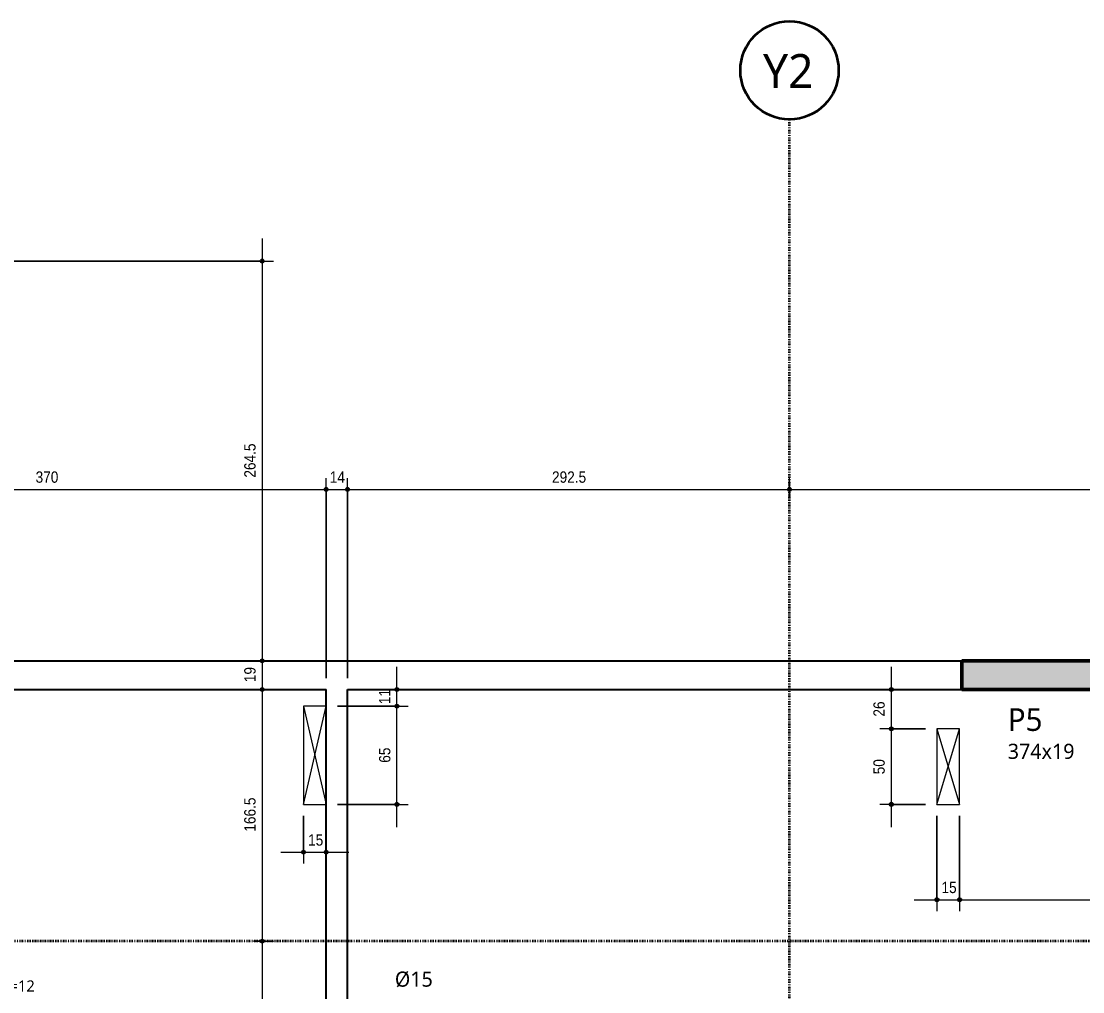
# Model space of a CAD drawing. Header units: centimetres. Extents: x -1475 to 26035, y -1239 to 84208.
# Drawn here: x 4783 to 5485, y 190 to 832 of the extents above; entities that cross this region are included whole.
import ezdxf

# ---------------------------------------------------------------- set-up
doc = ezdxf.new("R2010")
doc.units = ezdxf.units.CM
doc.linetypes.add('Dash dot', pattern=[1.5875, 0.635, -0.47625, 0, -0.47625])
for name, color, linetype, lineweight in [('A-ANNO-DIMS', 7, 'Continuous', 9), ('A-ANNO-DIMS-50', 7, 'Continuous', 9), ('A-FLOR', 7, 'Continuous', 9), ('A-FLOR-IDEN', 7, 'Continuous', 9), ('A-GENM-IDEN', 7, 'Continuous', 9), ('S-BEAM', 7, 'Continuous', 9), ('S-COLS', 7, 'Continuous', 9), ('S-COLS-IDEN', 7, 'Continuous', 9), ('S-GRID', 7, 'Continuous', 9), ('S-GRID-IDEN', 7, 'Continuous', 9)]:
    doc.layers.add(name, color=color, linetype=linetype, lineweight=lineweight)
doc.styles.add('Fira Sans', font='', dxfattribs={"width": 0.9, "height": 7.5})
doc.styles.add('Gadugi', font='gadugi.ttf', dxfattribs={"height": 15})
doc.styles.add('Gadugi_1', font='gadugi.ttf', dxfattribs={"height": 10})
doc.styles.add('Gadugi_3', font='gadugi.ttf', dxfattribs={"height": 7.5})
doc.styles.add('Gadugi_5', font='gadugi.ttf', dxfattribs={"height": 22.5})
doc.styles.get('Fira Sans').set_extended_font_data('Fira Sans')
doc.dimstyles.new('PED_R80_1_5mm_ACIMA_As_ESQ__R00', dxfattribs={"dimscale": 30.48, "dimtxt": 10.229846, "dimasz": 0.328084, "dimexe": 0.246063, "dimexo": 0.246063, "dimgap": 0.049213, "dimtad": 1, "dimdec": 1, "dimrnd": 0.5, "dimdsep": 46, "dimtxsty": 'Fira Sans', "dimblk1": 'DOTSMALL', "dimblk2": 'DOTSMALL', "dimsah": 1, "dimcen": 0.09, "dimdle": 0.492126, "dimazin": 0, "dimtfac": 1, "dimtdec": 4, "dimtix": 1, "dimtmove": 0, "dimatfit": 3, "dimfxl": 1, "dimtvp": 1, "dimtolj": 1, "dimtzin": 0, "dimarcsym": 2})

# ---------------------------------------------------------------- blocks, each defined once
blk = doc.blocks.new('Eixo - Y2-2173031-PL200 - FORMA DO DUPLEX INFERIOR')
at = {"layer": 'S-GRID-IDEN', "color": 40, "lineweight": 35, "true_color": 0xffc000}
blk.add_circle((0, 0), 0.65, dxfattribs=at)
blk = doc.blocks.new('DIMBLOCK45-PL200 - FORMA DO DUPLEX INFERIOR')
at = {"layer": 'A-ANNO-DIMS-50', "true_color": 0x000032}
h = blk.add_hatch(color=178, dxfattribs=at)
edge = h.paths.add_edge_path(flags=0)
edge.add_arc((4941.96, 673.75), 1.25, 0, 360)
h = blk.add_hatch(color=178, dxfattribs=at)
edge = h.paths.add_edge_path(flags=0)
edge.add_arc((4941.96, 409.25), 1.25, 0, 360)
at = {"layer": 'A-ANNO-DIMS-50', "color": 178, "true_color": 0x000032}
for p, q in [((4941.96, 688.75), (4941.96, 409.25)), ((4621.83, 673.75), (4949.46, 673.75)), ((4941.96, 673.75), (4621.83, 673.75)), ((4936.23, 409.25), (4949.46, 409.25)), ((4941.96, 409.25), (4936.23, 409.25))]:
    blk.add_line(p, q, dxfattribs=at)
for centre in [(4941.96, 673.75), (4941.96, 409.25)]:
    blk.add_circle(centre, 1.25, dxfattribs=at)
at = {"layer": 'A-ANNO-DIMS-50', "color": 0, "insert": (4930.07, 530.42), "char_height": 7.5, "width": 26.5976, "attachment_point": 1, "rotation": 90, "line_spacing_factor": 1.049215, "style": 'Fira Sans'}
blk.add_mtext('264.5', dxfattribs=at)
blk = doc.blocks.new('_DotSmall')
at = {"color": 0, "linetype": 'ByBlock', "const_width": 0.5}
blk.add_lwpolyline([(-0.0625, 0, 1), (0.0625, 0, 1)], format="xyb", close=True, dxfattribs=at)
blk = doc.blocks.new('DIMBLOCK46-PL200 - FORMA DO DUPLEX INFERIOR')
at = {"layer": 'A-ANNO-DIMS-50', "true_color": 0x000032}
h = blk.add_hatch(color=178, dxfattribs=at)
edge = h.paths.add_edge_path(flags=0)
edge.add_arc((4941.96, 409.25), 1.25, 0, 360)
h = blk.add_hatch(color=178, dxfattribs=at)
edge = h.paths.add_edge_path(flags=0)
edge.add_arc((4941.96, 390.25), 1.25, 0, 360)
at = {"layer": 'A-ANNO-DIMS-50', "color": 178, "true_color": 0x000032}
for p, q in [((4936.23, 409.25), (4949.46, 409.25)), ((4941.96, 409.25), (4936.23, 409.25)), ((4941.96, 409.25), (4941.96, 390.25)), ((4936.23, 390.25), (4949.46, 390.25)), ((4941.96, 390.25), (4936.23, 390.25))]:
    blk.add_line(p, q, dxfattribs=at)
for centre in [(4941.96, 409.25), (4941.96, 390.25)]:
    blk.add_circle(centre, 1.25, dxfattribs=at)
at = {"layer": 'A-ANNO-DIMS-50', "color": 0, "insert": (4930.07, 395.09), "char_height": 7.5, "width": 11.1741, "attachment_point": 1, "rotation": 90, "line_spacing_factor": 1.049215, "style": 'Fira Sans'}
blk.add_mtext('19', dxfattribs=at)
blk = doc.blocks.new('DIMBLOCK47-PL200 - FORMA DO DUPLEX INFERIOR')
at = {"layer": 'A-ANNO-DIMS-50', "true_color": 0x000032}
h = blk.add_hatch(color=178, dxfattribs=at)
edge = h.paths.add_edge_path(flags=0)
edge.add_arc((4941.96, 390.25), 1.25, 0, 360)
h = blk.add_hatch(color=178, dxfattribs=at)
edge = h.paths.add_edge_path(flags=0)
edge.add_arc((4941.96, 223.75), 1.25, 0, 360)
at = {"layer": 'A-ANNO-DIMS-50', "color": 178, "true_color": 0x000032}
for p, q in [((4936.23, 390.25), (4949.46, 390.25)), ((4941.96, 390.25), (4936.23, 390.25)), ((4941.96, 390.25), (4941.96, 223.75)), ((4936.23, 223.75), (4949.46, 223.75)), ((4941.96, 223.75), (4936.23, 223.75))]:
    blk.add_line(p, q, dxfattribs=at)
for centre in [(4941.96, 390.25), (4941.96, 223.75)]:
    blk.add_circle(centre, 1.25, dxfattribs=at)
at = {"layer": 'A-ANNO-DIMS-50', "color": 0, "insert": (4930.07, 296.18), "char_height": 7.5, "width": 25.9681, "attachment_point": 1, "rotation": 90, "line_spacing_factor": 1.049215, "style": 'Fira Sans'}
blk.add_mtext('166.5', dxfattribs=at)
blk = doc.blocks.new('DIMBLOCK48-PL200 - FORMA DO DUPLEX INFERIOR')
at = {"layer": 'A-ANNO-DIMS-50', "true_color": 0x000032}
h = blk.add_hatch(color=178, dxfattribs=at)
edge = h.paths.add_edge_path(flags=0)
edge.add_arc((4941.96, 223.75), 1.25, 0, 360)
h = blk.add_hatch(color=178, dxfattribs=at)
edge = h.paths.add_edge_path(flags=0)
edge.add_arc((4941.96, 13.75), 1.25, 0, 360)
at = {"layer": 'A-ANNO-DIMS-50', "color": 178, "true_color": 0x000032}
for p, q in [((4936.23, 223.75), (4949.46, 223.75)), ((4941.96, 223.75), (4936.23, 223.75)), ((4941.96, 223.75), (4941.96, 13.75)), ((4936.23, 13.75), (4949.46, 13.75)), ((4941.96, 13.75), (4936.23, 13.75))]:
    blk.add_line(p, q, dxfattribs=at)
for centre in [(4941.96, 223.75), (4941.96, 13.75)]:
    blk.add_circle(centre, 1.25, dxfattribs=at)
at = {"layer": 'A-ANNO-DIMS-50', "color": 0, "insert": (4930.07, 111.6), "char_height": 7.5, "width": 17.1547, "attachment_point": 1, "rotation": 90, "line_spacing_factor": 1.049215, "style": 'Fira Sans'}
blk.add_mtext('210', dxfattribs=at)
blk = doc.blocks.new('DIMBLOCK135-PL200 - FORMA DO DUPLEX INFERIOR')
at = {"layer": 'A-ANNO-DIMS-50', "true_color": 0x000032}
h = blk.add_hatch(color=178, dxfattribs=at)
edge = h.paths.add_edge_path(flags=0)
edge.add_arc((4614.33, 522.66), 1.25, 0, 360)
h = blk.add_hatch(color=178, dxfattribs=at)
edge = h.paths.add_edge_path(flags=0)
edge.add_arc((4984.33, 522.66), 1.25, 0, 360)
at = {"layer": 'A-ANNO-DIMS-50', "color": 178, "true_color": 0x000032}
for p, q in [((4614.33, 516.93), (4614.33, 530.16)), ((4984.33, 397.75), (4984.33, 530.16)), ((4599.33, 522.66), (4984.33, 522.66)), ((4614.33, 522.66), (4614.33, 516.93)), ((4984.33, 522.66), (4984.33, 397.75))]:
    blk.add_line(p, q, dxfattribs=at)
for centre in [(4614.33, 522.66), (4984.33, 522.66)]:
    blk.add_circle(centre, 1.25, dxfattribs=at)
at = {"layer": 'A-ANNO-DIMS-50', "color": 0, "insert": (4792.05, 534.55), "char_height": 7.5, "width": 17.4694, "attachment_point": 1, "line_spacing_factor": 1.049215, "style": 'Fira Sans'}
blk.add_mtext('370', dxfattribs=at)
blk = doc.blocks.new('DIMBLOCK136-PL200 - FORMA DO DUPLEX INFERIOR')
at = {"layer": 'A-ANNO-DIMS-50', "true_color": 0x000032}
h = blk.add_hatch(color=178, dxfattribs=at)
edge = h.paths.add_edge_path(flags=0)
edge.add_arc((4984.33, 522.66), 1.25, 0, 360)
h = blk.add_hatch(color=178, dxfattribs=at)
edge = h.paths.add_edge_path(flags=0)
edge.add_arc((4998.33, 522.66), 1.25, 0, 360)
at = {"layer": 'A-ANNO-DIMS-50', "color": 178, "true_color": 0x000032}
for p, q in [((4984.33, 397.75), (4984.33, 530.16)), ((4998.33, 397.75), (4998.33, 530.16)), ((4984.33, 522.66), (4998.33, 522.66)), ((4984.33, 522.66), (4984.33, 397.75)), ((4998.33, 522.66), (4998.33, 397.75))]:
    blk.add_line(p, q, dxfattribs=at)
for centre in [(4984.33, 522.66), (4998.33, 522.66)]:
    blk.add_circle(centre, 1.25, dxfattribs=at)
at = {"layer": 'A-ANNO-DIMS-50', "color": 0, "insert": (4986.67, 534.55), "char_height": 7.5, "width": 11.1741, "attachment_point": 1, "line_spacing_factor": 1.049215, "style": 'Fira Sans'}
blk.add_mtext('14', dxfattribs=at)
blk = doc.blocks.new('DIMBLOCK137-PL200 - FORMA DO DUPLEX INFERIOR')
at = {"layer": 'A-ANNO-DIMS-50', "true_color": 0x000032}
h = blk.add_hatch(color=178, dxfattribs=at)
edge = h.paths.add_edge_path(flags=0)
edge.add_arc((4998.33, 522.66), 1.25, 0, 360)
h = blk.add_hatch(color=178, dxfattribs=at)
edge = h.paths.add_edge_path(flags=0)
edge.add_arc((5290.83, 522.66), 1.25, 0, 360)
at = {"layer": 'A-ANNO-DIMS-50', "color": 178, "true_color": 0x000032}
for p, q in [((4998.33, 397.75), (4998.33, 530.16)), ((5290.83, 516.93), (5290.83, 530.16)), ((4998.33, 522.66), (5290.83, 522.66)), ((4998.33, 522.66), (4998.33, 397.75)), ((5290.83, 522.66), (5290.83, 516.93))]:
    blk.add_line(p, q, dxfattribs=at)
for centre in [(4998.33, 522.66), (5290.83, 522.66)]:
    blk.add_circle(centre, 1.25, dxfattribs=at)
at = {"layer": 'A-ANNO-DIMS-50', "color": 0, "insert": (5133.69, 534.55), "char_height": 7.5, "width": 26.1255, "attachment_point": 1, "line_spacing_factor": 1.049215, "style": 'Fira Sans'}
blk.add_mtext('292.5', dxfattribs=at)
blk = doc.blocks.new('DIMBLOCK138-PL200 - FORMA DO DUPLEX INFERIOR')
at = {"layer": 'A-ANNO-DIMS-50', "true_color": 0x000032}
h = blk.add_hatch(color=178, dxfattribs=at)
edge = h.paths.add_edge_path(flags=0)
edge.add_arc((5290.83, 522.66), 1.25, 0, 360)
h = blk.add_hatch(color=178, dxfattribs=at)
edge = h.paths.add_edge_path(flags=0)
edge.add_arc((5759.83, 522.66), 1.25, 0, 360)
at = {"layer": 'A-ANNO-DIMS-50', "color": 178, "true_color": 0x000032}
for p, q in [((5290.83, 516.93), (5290.83, 530.16)), ((5759.83, 397.75), (5759.83, 530.16)), ((5290.83, 522.66), (5759.83, 522.66)), ((5290.83, 522.66), (5290.83, 516.93)), ((5759.83, 522.66), (5759.83, 397.75))]:
    blk.add_line(p, q, dxfattribs=at)
for centre in [(5290.83, 522.66), (5759.83, 522.66)]:
    blk.add_circle(centre, 1.25, dxfattribs=at)
at = {"layer": 'A-ANNO-DIMS-50', "color": 0, "insert": (5517.66, 534.55), "char_height": 7.5, "width": 18.4137, "attachment_point": 1, "line_spacing_factor": 1.049215, "style": 'Fira Sans'}
blk.add_mtext('469', dxfattribs=at)
blk = doc.blocks.new('DIMBLOCK180-PL200 - FORMA DO DUPLEX INFERIOR')
at = {"layer": 'A-ANNO-DIMS-50', "true_color": 0x000032}
h = blk.add_hatch(color=178, dxfattribs=at)
edge = h.paths.add_edge_path(flags=0)
edge.add_arc((4969.33, 282.58), 1.25, 0, 360)
h = blk.add_hatch(color=178, dxfattribs=at)
edge = h.paths.add_edge_path(flags=0)
edge.add_arc((4984.33, 282.58), 1.25, 0, 360)
at = {"layer": 'A-ANNO-DIMS-50', "color": 178, "true_color": 0x000032}
for p, q in [((4969.33, 306.75), (4969.33, 275.08)), ((4969.33, 282.58), (4969.33, 306.75)), ((4984.33, 276.85), (4984.33, 290.08)), ((4954.33, 282.58), (4999.33, 282.58)), ((4984.33, 282.58), (4984.33, 276.85))]:
    blk.add_line(p, q, dxfattribs=at)
for centre in [(4969.33, 282.58), (4984.33, 282.58)]:
    blk.add_circle(centre, 1.25, dxfattribs=at)
at = {"layer": 'A-ANNO-DIMS-50', "color": 0, "insert": (4972.31, 294.46), "char_height": 7.5, "width": 10.8594, "attachment_point": 1, "line_spacing_factor": 1.049215, "style": 'Fira Sans'}
blk.add_mtext('15', dxfattribs=at)
blk = doc.blocks.new('DIMBLOCK181-PL200 - FORMA DO DUPLEX INFERIOR')
at = {"layer": 'A-ANNO-DIMS-50', "true_color": 0x000032}
h = blk.add_hatch(color=178, dxfattribs=at)
edge = h.paths.add_edge_path(flags=0)
edge.add_arc((5031.13, 379.25), 1.25, 0, 360)
h = blk.add_hatch(color=178, dxfattribs=at)
edge = h.paths.add_edge_path(flags=0)
edge.add_arc((5031.13, 314.25), 1.25, 0, 360)
at = {"layer": 'A-ANNO-DIMS-50', "color": 178, "true_color": 0x000032}
for p, q in [((4991.72, 379.25), (5038.63, 379.25)), ((5031.13, 379.25), (4991.72, 379.25)), ((5031.13, 299.25), (5031.13, 379.25)), ((4991.72, 314.25), (5038.63, 314.25)), ((5031.13, 314.25), (4991.72, 314.25))]:
    blk.add_line(p, q, dxfattribs=at)
for centre in [(5031.13, 379.25), (5031.13, 314.25)]:
    blk.add_circle(centre, 1.25, dxfattribs=at)
at = {"layer": 'A-ANNO-DIMS-50', "color": 0, "insert": (5019.24, 341.77), "char_height": 7.5, "width": 11.9611, "attachment_point": 1, "rotation": 90, "line_spacing_factor": 1.049215, "style": 'Fira Sans'}
blk.add_mtext('65', dxfattribs=at)
blk = doc.blocks.new('DIMBLOCK182-PL200 - FORMA DO DUPLEX INFERIOR')
at = {"layer": 'A-ANNO-DIMS-50', "true_color": 0x000032}
h = blk.add_hatch(color=178, dxfattribs=at)
edge = h.paths.add_edge_path(flags=0)
edge.add_arc((5031.13, 390.25), 1.25, 0, 360)
h = blk.add_hatch(color=178, dxfattribs=at)
edge = h.paths.add_edge_path(flags=0)
edge.add_arc((5031.13, 379.25), 1.25, 0, 360)
at = {"layer": 'A-ANNO-DIMS-50', "color": 178, "true_color": 0x000032}
for p, q in [((5031.13, 379.25), (5031.13, 405.25)), ((5036.86, 390.25), (5023.63, 390.25)), ((5031.13, 390.25), (5036.86, 390.25)), ((4991.72, 379.25), (5038.63, 379.25)), ((5031.13, 379.25), (4991.72, 379.25))]:
    blk.add_line(p, q, dxfattribs=at)
for centre in [(5031.13, 390.25), (5031.13, 379.25)]:
    blk.add_circle(centre, 1.25, dxfattribs=at)
at = {"layer": 'A-ANNO-DIMS-50', "color": 0, "insert": (5019.24, 380.55), "char_height": 7.5, "width": 10.0725, "attachment_point": 1, "rotation": 90, "line_spacing_factor": 1.049215, "style": 'Fira Sans'}
blk.add_mtext('11', dxfattribs=at)
blk = doc.blocks.new('DIMBLOCK183-PL200 - FORMA DO DUPLEX INFERIOR')
at = {"layer": 'A-ANNO-DIMS-50', "true_color": 0x000032}
h = blk.add_hatch(color=178, dxfattribs=at)
edge = h.paths.add_edge_path(flags=0)
edge.add_arc((5358.18, 364.25), 1.25, 0, 360)
h = blk.add_hatch(color=178, dxfattribs=at)
edge = h.paths.add_edge_path(flags=0)
edge.add_arc((5358.18, 314.25), 1.25, 0, 360)
at = {"layer": 'A-ANNO-DIMS-50', "color": 178, "true_color": 0x000032}
for p, q in [((5380.88, 364.25), (5350.68, 364.25)), ((5358.18, 299.25), (5358.18, 364.25)), ((5358.18, 364.25), (5380.88, 364.25)), ((5380.88, 314.25), (5350.68, 314.25)), ((5358.18, 314.25), (5380.88, 314.25))]:
    blk.add_line(p, q, dxfattribs=at)
for centre in [(5358.18, 364.25), (5358.18, 314.25)]:
    blk.add_circle(centre, 1.25, dxfattribs=at)
at = {"layer": 'A-ANNO-DIMS-50', "color": 0, "insert": (5346.3, 334.14), "char_height": 7.5, "width": 12.2758, "attachment_point": 1, "rotation": 90, "line_spacing_factor": 1.049215, "style": 'Fira Sans'}
blk.add_mtext('50', dxfattribs=at)
blk = doc.blocks.new('DIMBLOCK184-PL200 - FORMA DO DUPLEX INFERIOR')
at = {"layer": 'A-ANNO-DIMS-50', "true_color": 0x000032}
h = blk.add_hatch(color=178, dxfattribs=at)
edge = h.paths.add_edge_path(flags=0)
edge.add_arc((5358.18, 390.25), 1.25, 0, 360)
h = blk.add_hatch(color=178, dxfattribs=at)
edge = h.paths.add_edge_path(flags=0)
edge.add_arc((5358.18, 364.25), 1.25, 0, 360)
at = {"layer": 'A-ANNO-DIMS-50', "color": 178, "true_color": 0x000032}
for p, q in [((5358.18, 364.25), (5358.18, 405.25)), ((5363.91, 390.25), (5350.68, 390.25)), ((5358.18, 390.25), (5363.91, 390.25)), ((5380.88, 364.25), (5350.68, 364.25)), ((5358.18, 364.25), (5380.88, 364.25))]:
    blk.add_line(p, q, dxfattribs=at)
for centre in [(5358.18, 390.25), (5358.18, 364.25)]:
    blk.add_circle(centre, 1.25, dxfattribs=at)
at = {"layer": 'A-ANNO-DIMS-50', "color": 0, "insert": (5346.3, 372.33), "char_height": 7.5, "width": 11.8037, "attachment_point": 1, "rotation": 90, "line_spacing_factor": 1.049215, "style": 'Fira Sans'}
blk.add_mtext('26', dxfattribs=at)
blk = doc.blocks.new('DIMBLOCK187-PL200 - FORMA DO DUPLEX INFERIOR')
at = {"layer": 'A-ANNO-DIMS-50', "true_color": 0x000032}
h = blk.add_hatch(color=178, dxfattribs=at)
edge = h.paths.add_edge_path(flags=0)
edge.add_arc((5388.38, 251.16), 1.25, 0, 360)
h = blk.add_hatch(color=178, dxfattribs=at)
edge = h.paths.add_edge_path(flags=0)
edge.add_arc((5403.38, 251.16), 1.25, 0, 360)
at = {"layer": 'A-ANNO-DIMS-50', "color": 178, "true_color": 0x000032}
for p, q in [((5388.38, 306.75), (5388.38, 243.66)), ((5388.38, 251.16), (5388.38, 306.75)), ((5403.38, 306.75), (5403.38, 243.66)), ((5403.38, 251.16), (5403.38, 306.75)), ((5373.38, 251.16), (5403.38, 251.16))]:
    blk.add_line(p, q, dxfattribs=at)
for centre in [(5388.38, 251.16), (5403.38, 251.16)]:
    blk.add_circle(centre, 1.25, dxfattribs=at)
at = {"layer": 'A-ANNO-DIMS-50', "color": 0, "insert": (5391.36, 263.04), "char_height": 7.5, "width": 10.8594, "attachment_point": 1, "line_spacing_factor": 1.049215, "style": 'Fira Sans'}
blk.add_mtext('15', dxfattribs=at)
blk = doc.blocks.new('DIMBLOCK188-PL200 - FORMA DO DUPLEX INFERIOR')
at = {"layer": 'A-ANNO-DIMS-50', "true_color": 0x000032}
h = blk.add_hatch(color=178, dxfattribs=at)
edge = h.paths.add_edge_path(flags=0)
edge.add_arc((5403.38, 251.16), 1.25, 0, 360)
h = blk.add_hatch(color=178, dxfattribs=at)
edge = h.paths.add_edge_path(flags=0)
edge.add_arc((5759.83, 251.16), 1.25, 0, 360)
at = {"layer": 'A-ANNO-DIMS-50', "color": 178, "true_color": 0x000032}
for p, q in [((5403.38, 306.75), (5403.38, 243.66)), ((5403.38, 251.16), (5403.38, 306.75)), ((5759.83, 245.42), (5759.83, 258.66)), ((5403.38, 251.16), (5774.83, 251.16)), ((5759.83, 251.16), (5759.83, 245.42))]:
    blk.add_line(p, q, dxfattribs=at)
for centre in [(5403.38, 251.16), (5759.83, 251.16)]:
    blk.add_circle(centre, 1.25, dxfattribs=at)
at = {"layer": 'A-ANNO-DIMS-50', "color": 0, "insert": (5570.59, 263.04), "char_height": 7.5, "width": 26.4402, "attachment_point": 1, "line_spacing_factor": 1.049215, "style": 'Fira Sans'}
blk.add_mtext('356.5', dxfattribs=at)

msp = doc.modelspace()

# ---------------------------------------------------------------- hatches: boundary and pattern name
at = {"layer": 'S-COLS', "true_color": 0x808080}
msp.add_hatch(color=8, dxfattribs=at).paths.add_polyline_path([(5778.83, 390.25), (5778.83, 409.25), (5404.83, 409.25), (5404.83, 390.25)], flags=0)

# ---------------------------------------------------------------- linework, layer by layer
at = {"lineweight": 18}
for p, q in [((4969.34, 314.27), (4984.21, 379.23)), ((4969.34, 379.23), (4984.21, 314.27)), ((5388.39, 314.27), (5403.38, 364.23)), ((5388.39, 364.23), (5403.38, 314.27))]:
    msp.add_line(p, q, dxfattribs=at)
at = {"layer": 'A-FLOR', "lineweight": 18}
for p, q in [((4984.22, 379.25), (4969.33, 379.25)), ((4969.33, 379.25), (4969.33, 314.25)), ((4984.22, 314.25), (4984.22, 379.25)), ((5403.38, 364.25), (5388.38, 364.25)), ((5388.38, 364.25), (5388.38, 314.25)), ((5403.38, 314.25), (5403.38, 364.25)), ((4969.33, 314.25), (4984.22, 314.25)), ((5388.38, 314.25), (5403.38, 314.25))]:
    msp.add_line(p, q, dxfattribs=at)
at = {"layer": 'S-BEAM', "lineweight": 25}
for p, q in [((4614.33, 409.25), (5404.83, 409.25)), ((4614.33, 390.25), (4984.33, 390.25)), ((4984.33, 13.75), (4984.33, 390.25)), ((4998.33, 390.25), (5404.83, 390.25)), ((4998.33, -215.25), (4998.33, 390.25))]:
    msp.add_line(p, q, dxfattribs=at)
at = {"layer": 'S-COLS', "lineweight": 50}
for p, q in [((5404.83, 390.25), (5404.83, 409.25)), ((5404.83, 409.25), (5778.83, 409.25)), ((5778.83, 390.25), (5404.83, 390.25))]:
    msp.add_line(p, q, dxfattribs=at)
at = {"layer": 'S-GRID', "color": 40, "linetype": 'Dash dot', "lineweight": 35, "true_color": 0xffc000}
msp.add_line((5290.83, -1174.02), (5290.83, 767.39), dxfattribs=at)
at = {"layer": 'S-GRID', "color": 114, "linetype": 'Dash dot', "lineweight": 35, "true_color": 0x00b050}
msp.add_line((6067.94, 223.75), (2414.24, 223.75), dxfattribs=at)

# ---------------------------------------------------------------- block references
at = {"layer": 'S-GRID-IDEN', "color": 40, "true_color": 0xffc000, "xscale": 49.99999999999998, "yscale": 49.99999999999998, "zscale": 49.99999999999998}
msp.add_blockref('Eixo - Y2-2173031-PL200 - FORMA DO DUPLEX INFERIOR', (5290.83, 799.89), dxfattribs=at)

# ---------------------------------------------------------------- texts
at = {"layer": 'A-FLOR-IDEN', "insert": (4768.7, 197.8), "char_height": 7.5, "width": 29.6624, "attachment_point": 1, "style": 'Gadugi_3'}
msp.add_mtext('h=12', dxfattribs=at)
at = {"layer": 'A-GENM-IDEN', "insert": (5029.75, 203.63), "char_height": 10, "width": 31.2658, "attachment_point": 1, "style": 'Gadugi_1'}
msp.add_mtext('Ø15', dxfattribs=at)
at = {"layer": 'S-COLS-IDEN', "attachment_point": 1}
for s, insert, char_height, width, style in [('P5', (5435.21, 377.85), 15, 28.4599, 'Gadugi'), ('374x19', (5435.21, 354.36), 10, 54.1139, 'Gadugi_1')]:
    msp.add_mtext(s, dxfattribs=dict(at, insert=insert, char_height=char_height, width=width, style=style))
at = {"layer": 'S-GRID-IDEN', "color": 40, "true_color": 0xffc000, "insert": (5273.3, 810.68), "char_height": 22.5, "width": 42.0886, "attachment_point": 1, "style": 'Gadugi_5'}
msp.add_mtext('Y2', dxfattribs=at)

# ---------------------------------------------------------------- dimensions: what is measured, and where the dimension line sits
at = {"layer": 'A-ANNO-DIMS', "color": 178, "true_color": 0x000032}
for base, p1, p2, override, picture, middle in [((4941.96, 409.25), (4614.33, 673.75), (4943.73, 409.25), {"dimpost": '<>', "dimfxl": 422.447455}, 'DIMBLOCK45-PL200 - FORMA DO DUPLEX INFERIOR', (4936.64, 541.5)), ((4941.96, 390.25), (4943.73, 409.25), (4943.73, 390.25), {"dimpost": '<>', "dimfxl": 19}, 'DIMBLOCK46-PL200 - FORMA DO DUPLEX INFERIOR', (4936.59, 399.75)), ((5031.13, 390.25), (4984.22, 379.25), (5029.36, 390.25), {"dimpost": '<>', "dimfxl": 46.465876}, 'DIMBLOCK182-PL200 - FORMA DO DUPLEX INFERIOR', (5025.88, 384.75)), ((5358.18, 390.25), (5388.38, 364.25), (5356.41, 390.25), {"dimpost": '<>', "dimfxl": 41.206551}, 'DIMBLOCK184-PL200 - FORMA DO DUPLEX INFERIOR', (5352.87, 377.25)), ((4941.96, 223.75), (4943.73, 390.25), (4943.73, 223.75), {"dimpost": '<>', "dimfxl": 166.5}, 'DIMBLOCK47-PL200 - FORMA DO DUPLEX INFERIOR', (4936.64, 307)), ((5031.13, 379.25), (4984.22, 314.25), (4984.22, 379.25), {"dimpost": '<>', "dimfxl": 65.000082}, 'DIMBLOCK181-PL200 - FORMA DO DUPLEX INFERIOR', (5025.81, 346.75)), ((5358.18, 364.25), (5388.38, 314.25), (5388.38, 364.25), {"dimpost": '<>', "dimfxl": 50.000063}, 'DIMBLOCK183-PL200 - FORMA DO DUPLEX INFERIOR', (5352.87, 339.25)), ((4941.96, 13.75), (4943.73, 223.75), (4943.73, 13.75), {"dimpost": '<>', "dimfxl": 210}, 'DIMBLOCK48-PL200 - FORMA DO DUPLEX INFERIOR', (4936.64, 118.75))]:
    dim = msp.add_linear_dim(base=base, p1=p1, p2=p2, angle=90, dimstyle='PED_R80_1_5mm_ACIMA_As_ESQ__R00', override=override, dxfattribs=at)
    dim.commit()
    dim.dimension.update_dxf_attribs({"geometry": picture, "text_midpoint": middle})
for base, p1, p2, override, picture, middle in [((4984.33, 522.66), (4614.33, 524.43), (4984.33, 390.25), {"dimpost": '<>', "dimfxl": 393.579654}, 'DIMBLOCK135-PL200 - FORMA DO DUPLEX INFERIOR', (4799.33, 527.98)), ((4998.33, 522.66), (4984.33, 390.25), (4998.33, 390.25), {"dimpost": '<>', "dimfxl": 14}, 'DIMBLOCK136-PL200 - FORMA DO DUPLEX INFERIOR', (4991.33, 527.91)), ((5290.83, 522.66), (4998.33, 390.25), (5290.83, 524.43), {"dimpost": '<>', "dimfxl": 321.809311}, 'DIMBLOCK137-PL200 - FORMA DO DUPLEX INFERIOR', (5144.58, 528.03)), ((5759.83, 522.66), (5290.83, 524.43), (5759.83, 390.25), {"dimpost": '<>', "dimfxl": 487.817468}, 'DIMBLOCK138-PL200 - FORMA DO DUPLEX INFERIOR', (5525.33, 528.03)), ((4984.33, 282.58), (4969.33, 314.25), (4984.33, 284.35), {"dimpost": '<>', "dimfxl": 33.455776}, 'DIMBLOCK180-PL200 - FORMA DO DUPLEX INFERIOR', (4976.83, 287.89)), ((5403.38, 251.16), (5388.38, 314.25), (5403.38, 314.25), {"dimpost": '<>', "dimfxl": 15.000019}, 'DIMBLOCK187-PL200 - FORMA DO DUPLEX INFERIOR', (5395.88, 256.47)), ((5759.83, 251.1562), (5403.3823, 314.2504), (5759.83, 252.924), {"dimpost": '<>', "dimfxl": 361.684806}, 'DIMBLOCK188-PL200 - FORMA DO DUPLEX INFERIOR', (5581.6061, 256.4715))]:
    dim = msp.add_linear_dim(base=base, p1=p1, p2=p2, dimstyle='PED_R80_1_5mm_ACIMA_As_ESQ__R00', override=override, dxfattribs=at)
    dim.commit()
    dim.dimension.update_dxf_attribs({"geometry": picture, "text_midpoint": middle})

doc.saveas('drawing.dxf')
